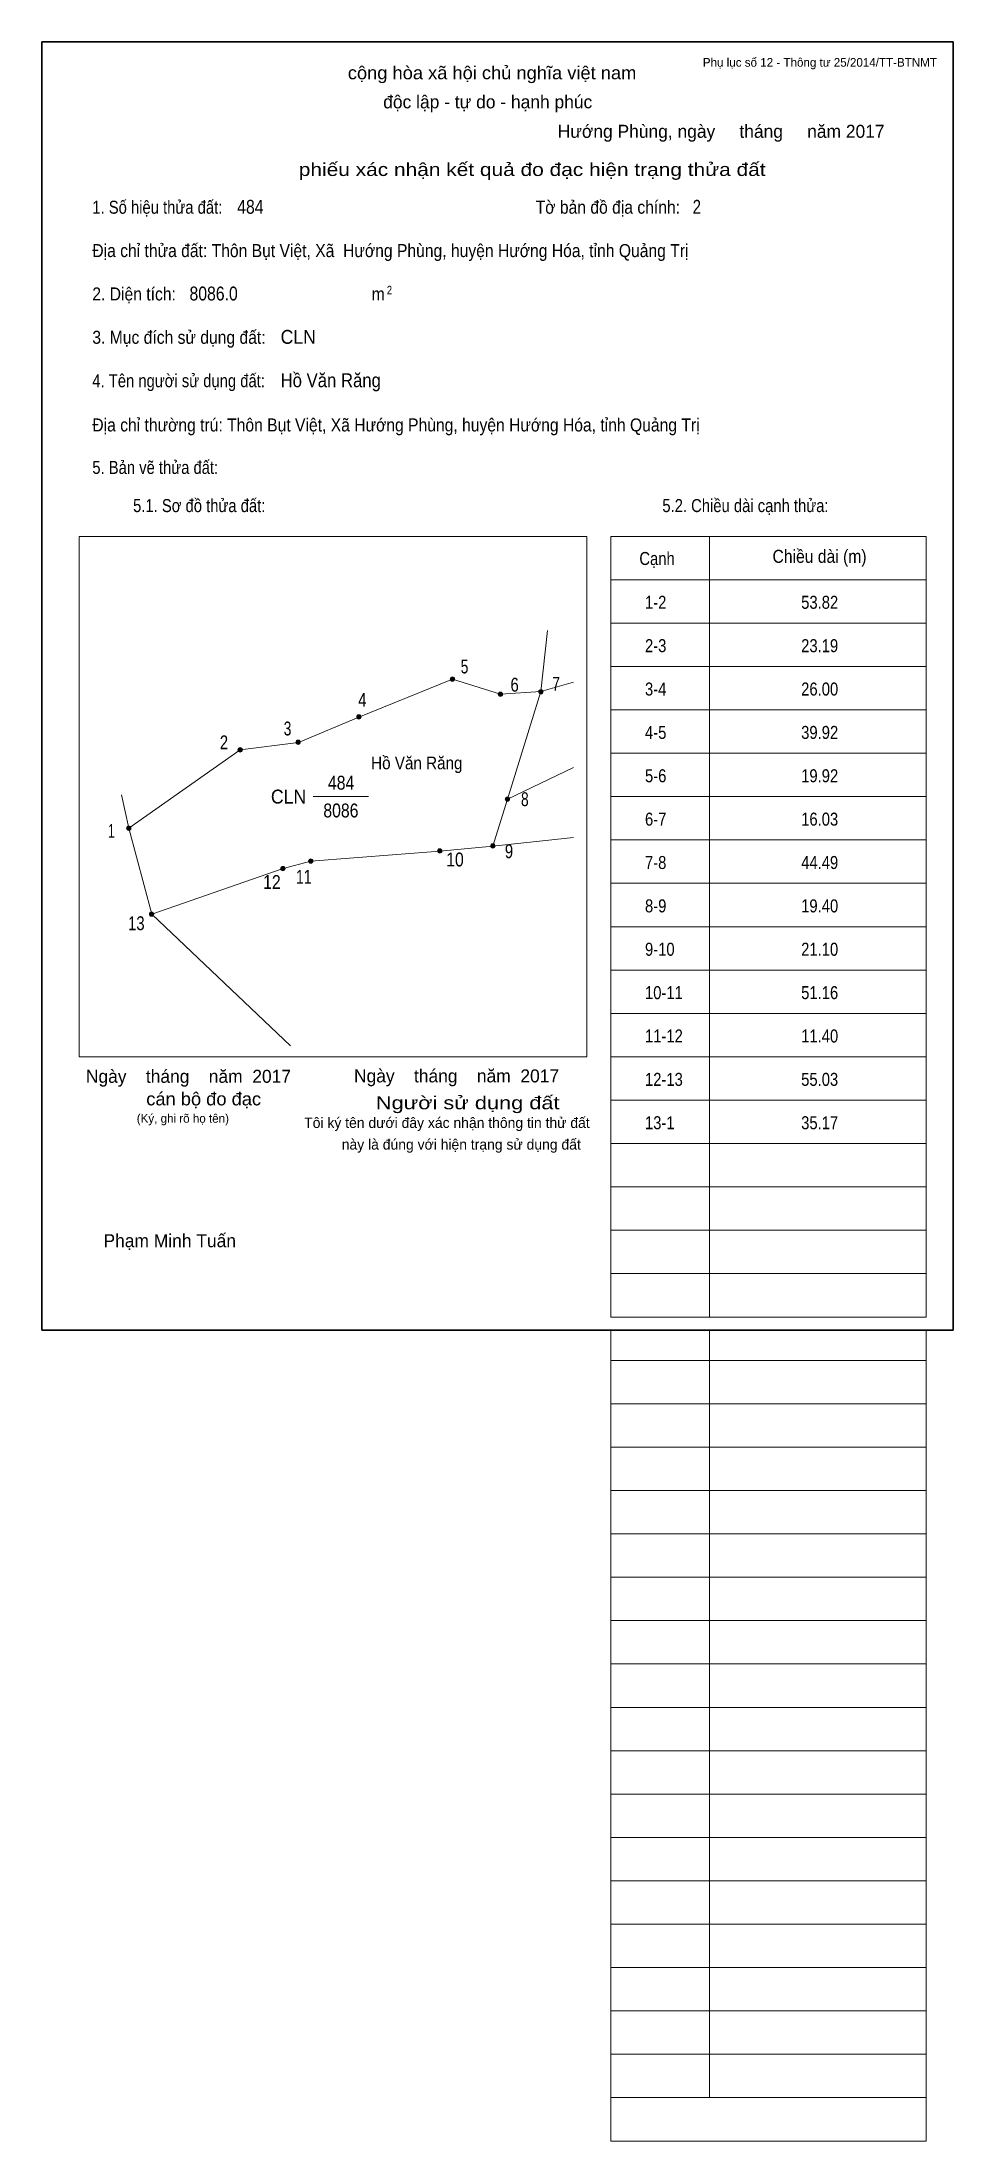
# Model space of a CAD drawing. Header units: centimetres. Extents: x 0 to 21, y -18.7 to 29.7.
import ezdxf
from ezdxf.enums import TextEntityAlignment as Align

# ---------------------------------------------------------------- set-up
doc = ezdxf.new("R2010")
doc.units = ezdxf.units.CM
doc.header["$LTSCALE"] = 0.12
for name, color, linetype in [('2', 7, 'Continuous'), ('30', 7, 'Continuous'), ('34', 7, 'Continuous')]:
    doc.layers.add(name, color=color, linetype=linetype)
for name, color, linetype, lineweight in [('32', 7, 'Continuous', 13), ('33', 7, 'Continuous', 13), ('6', 7, 'Continuous', 13), ('63', 7, 'Continuous', 13)]:
    doc.layers.add(name, color=color, linetype=linetype, lineweight=lineweight)

msp = doc.modelspace()

# ---------------------------------------------------------------- hatches: boundary and pattern name
at = {"layer": '32'}
for points in [[(9.5101, 15.0101, 1), (9.4101, 15.0101, 1)], [(10.6175, 14.6604, 1), (10.5175, 14.6604, 1)], [(11.55, 14.7187, 1), (11.45, 14.7187, 1)], [(7.3537, 14.1359, 1), (7.2537, 14.1359, 1)], [(5.9549, 13.5531, 1), (5.8549, 13.5531, 1)], [(4.6144, 13.3782, 1), (4.5144, 13.3782, 1)], [(10.7789, 12.2429, 1), (10.6789, 12.2429, 1)], [(2.05, 11.5715, 1), (1.95, 11.5715, 1)], [(10.4426, 11.1635, 1), (10.3426, 11.1635, 1)], [(5.6052, 10.639, 1), (5.5052, 10.639, 1)], [(6.2463, 10.8138, 1), (6.1463, 10.8138, 1)], [(9.2187, 11.0469, 1), (9.1187, 11.0469, 1)], [(2.5745, 9.5899, 1), (2.4745, 9.5899, 1)]]:
    msp.add_hatch(color=256, dxfattribs=at).paths.add_polyline_path(points)

# ---------------------------------------------------------------- linework, layer by layer
for centre in [(9.4601, 15.0101), (10.5675, 14.6604), (11.5, 14.7187), (7.3037, 14.1359), (5.9049, 13.5531), (4.5644, 13.3782), (10.7289, 12.2429), (2, 11.5715), (10.3926, 11.1635), (5.5552, 10.639), (6.1963, 10.8138), (9.1687, 11.0469), (2.5245, 9.5899)]:
    msp.add_circle(centre, 0.05, dxfattribs=at)
at = {"layer": '33'}
msp.add_line((6.25, 12.3), (7.53, 12.3), dxfattribs=at)
at = {"layer": '6'}
for p, q in [((11.5, 14.72), (11.65, 16.13)), ((11.5, 14.72), (12.25, 14.94)), ((12.25, 12.97), (10.73, 12.24)), ((2, 11.57), (1.83, 12.34))]:
    msp.add_line(p, q, dxfattribs=at)
for points in [[(11.5, 14.72), (10.57, 14.66), (9.46, 15.01), (7.3, 14.13), (5.91, 13.55), (4.57, 13.38), (2, 11.57)], [(11.5, 14.72), (10.73, 12.24), (10.39, 11.16)], [(2, 11.57), (2.53, 9.59), (5.73, 6.55)], [(2.53, 9.59), (5.56, 10.64), (6.2, 10.81), (9.17, 11.04), (10.39, 11.16), (12.25, 11.36)]]:
    msp.add_lwpolyline(points, dxfattribs=at)
at = {"layer": '63'}
for p, q in [((0.86, 18.3), (12.56, 18.3)), ((0.86, 6.3), (0.86, 18.3)), ((12.56, 6.3), (12.56, 18.3)), ((13.11, 18.3), (20.38, 18.3)), ((13.11, 0.3), (13.11, 18.3)), ((15.39, 0.3), (15.39, 18.3)), ((20.38, 0.3), (20.38, 18.3)), ((13.11, 17.3), (20.38, 17.3)), ((13.11, 16.3), (20.38, 16.3)), ((13.11, 15.3), (20.38, 15.3)), ((13.11, 14.3), (20.38, 14.3)), ((13.11, 13.3), (20.38, 13.3)), ((13.11, 12.3), (20.38, 12.3)), ((13.11, 11.3), (20.38, 11.3)), ((13.11, 10.3), (20.38, 10.3)), ((13.11, 9.3), (20.38, 9.3)), ((13.11, 8.3), (20.38, 8.3)), ((13.11, 7.3), (20.38, 7.3)), ((0.86, 6.3), (12.56, 6.3)), ((13.11, 6.3), (20.38, 6.3)), ((13.11, 5.3), (20.38, 5.3)), ((13.11, 4.3), (20.38, 4.3)), ((13.11, 3.3), (20.38, 3.3)), ((13.11, 2.3), (20.38, 2.3)), ((13.11, 1.3), (20.38, 1.3)), ((13.11, 0.3), (20.38, 0.3)), ((13.11, -18.7), (13.11, 0)), ((15.39, -17.7), (15.39, 0)), ((20.38, -18.7), (20.38, 0)), ((13.11, -0.7), (20.38, -0.7)), ((13.11, -0.7), (20.38, -0.7)), ((13.11, -1.7), (20.38, -1.7)), ((13.11, -2.7), (20.38, -2.7)), ((13.11, -3.7), (20.38, -3.7)), ((13.11, -4.7), (20.38, -4.7)), ((13.11, -5.7), (20.38, -5.7)), ((13.11, -6.7), (20.38, -6.7)), ((13.11, -7.7), (20.38, -7.7)), ((13.11, -8.7), (20.38, -8.7)), ((13.11, -9.7), (20.38, -9.7)), ((13.11, -10.7), (20.38, -10.7)), ((13.11, -11.7), (20.38, -11.7)), ((13.11, -12.7), (20.38, -12.7)), ((13.11, -13.7), (20.38, -13.7)), ((13.11, -14.7), (20.38, -14.7)), ((13.11, -15.7), (20.38, -15.7)), ((13.11, -16.7), (20.38, -16.7)), ((13.11, -17.7), (20.38, -17.7)), ((13.11, -18.7), (20.38, -18.7))]:
    msp.add_line(p, q, dxfattribs=at)
at = {"layer": '63', "lineweight": 35}
msp.add_lwpolyline([(0, 0), (0, 29.7), (21, 29.7), (21, 0)], close=True, dxfattribs=at)

# ---------------------------------------------------------------- texts
at = {"layer": '2', "width": 0.9}
msp.add_text('Hồ Văn Răng', height=0.2914, dxfattribs=at).set_placement((8.64, 12.93), align=Align.CENTER)
at = {"layer": '30', "width": 0.85}
for s, p in [('1-2', (13.9, 16.63)), ('53.82', (17.5, 16.63)), ('2-3', (13.9, 15.63)), ('23.19', (17.5, 15.63)), ('3-4', (13.9, 14.63)), ('26.00', (17.5, 14.63)), ('4-5', (13.9, 13.63)), ('39.92', (17.5, 13.63)), ('5-6', (13.9, 12.63)), ('19.92', (17.5, 12.63)), ('6-7', (13.9, 11.63)), ('16.03', (17.5, 11.63)), ('7-8', (13.9, 10.63)), ('44.49', (17.5, 10.63)), ('8-9', (13.9, 9.63)), ('19.40', (17.5, 9.63)), ('9-10', (13.9, 8.63)), ('21.10', (17.5, 8.63)), ('10-11', (13.9, 7.63)), ('51.16', (17.5, 7.63)), ('11-12', (13.9, 6.63)), ('11.40', (17.5, 6.63)), ('12-13', (13.9, 5.63)), ('55.03', (17.5, 5.63)), ('13-1', (13.9, 4.63)), ('35.17', (17.5, 4.63))]:
    msp.add_text(s, height=0.3, dxfattribs=at).set_placement(p)
at = {"layer": '32'}
for s, width, p in [('5', 0.75, (9.74, 15.14)), ('6', 0.8, (10.895, 14.72)), ('7', 0.75, (11.85, 14.74)), ('4', 0.8, (7.385, 14.37)), ('2', 0.8, (4.195, 13.39)), ('3', 0.75, (5.66, 13.71)), ('8', 0.75, (11.13, 12.08)), ('1', 0.65, (1.6, 11.35)), ('9', 0.8, (10.765, 10.88)), ('10', 0.85, (9.52, 10.69)), ('12', 0.85, (5.3, 10.17)), ('11', 0.75, (6.035, 10.29)), ('13', 0.8, (2.175, 9.22))]:
    msp.add_text(s, height=0.32, dxfattribs=dict(at, width=width)).set_placement(p, align=Align.CENTER)
at = {"layer": '33', "width": 0.85}
for s, p in [('484', (6.895, 12.46)), ('8086', (6.89, 11.82))]:
    msp.add_text(s, height=0.32, dxfattribs=at).set_placement(p, align=Align.CENTER)
at = {"layer": '33', "width": 0.95}
msp.add_text('CLN', height=0.32, dxfattribs=at).set_placement((6.09, 12.14), align=Align.RIGHT)
at = {"layer": '34'}
for s, width, p in [('484', 0.85, (4.5, 25.74)), ('2', 0.8, (15, 25.74)), ('8086.0', 0.85, (3.4, 23.74)), ('CLN', 0.95, (5.5, 22.74)), ('Hồ Văn Răng', 0.9, (5.5, 21.74))]:
    msp.add_text(s, height=0.32, dxfattribs=dict(at, width=width)).set_placement(p)
at = {"layer": '63', "width": 1.05}
msp.add_text('cộng hòa xã hội chủ nghĩa việt nam', height=0.3, dxfattribs=at).set_placement((10.375, 28.84), align=Align.CENTER)
at = {"layer": '63'}
for s, height, p in [('Phụ lục số 12 - Thông tư 25/2014/TT-BTNMT', 0.2, (20.63, 29.13)), ('Ngày    tháng    năm  2017', 0.3, (5.74, 5.7)), ('Ngày    tháng    năm  2017', 0.3, (11.92, 5.71)), ('(Ký, ghi rõ họ tên)', 0.2, (4.31, 4.78))]:
    msp.add_text(s, height=height, dxfattribs=at).set_placement(p, align=Align.RIGHT)
for s, height, p in [('độc lập - tự do - hạnh phúc', 0.3, (10.275, 28.17)), ('Hướng Phùng, ngày     tháng     năm 2017', 0.3, (15.655, 27.49)), ('Tôi ký tên dưới đây xác nhận thông tin thử đất', 0.24, (9.335, 4.66)), ('này là đúng với hiện trạng sử dụng đất', 0.24, (9.665, 4.16)), ('Phạm Minh Tuấn', 0.3, (2.945, 1.91))]:
    msp.add_text(s, height=height, dxfattribs=at).set_placement(p, align=Align.CENTER)
for s, width, p in [('phiếu xác nhận kết quả đo đạc hiện trạng thửa đất', 1.2, (16.68, 26.61)), ('cán bộ đo đạc', 1.05, (5.05, 5.18)), ('Người sử dụng đất', 1.25, (11.93, 5.09))]:
    msp.add_text(s, height=0.3, dxfattribs=dict(at, width=width)).set_placement(p, align=Align.RIGHT)
for s, height, width, p in [('1. Số hiệu thửa đất:', 0.3, 0.85, (1.16, 25.74)), ('Tờ bản đồ địa chính:', 0.3, 0.9, (11.38, 25.74)), ('Địa chỉ thửa đất: Thôn Bụt Việt, Xã  Hướng Phùng, huyện Hướng Hóa, tỉnh Quảng Trị', 0.3, 0.9, (1.16, 24.74)), ('2. Diện tích:', 0.3, 0.9, (1.16, 23.74)), ('m', 0.3, 0.9, (7.6, 23.74)), ('2', 0.2, 0.8, (7.95, 23.88)), ('3. Mục đích sử dụng đất:', 0.3, 0.9, (1.16, 22.74)), ('4. Tên người sử dụng đất:', 0.3, 0.85, (1.16, 21.74)), ('Địa chỉ thường trú: Thôn Bụt Việt, Xã Hướng Phùng, huyện Hướng Hóa, tỉnh Quảng Trị', 0.3, 0.9, (1.16, 20.72)), ('5. Bản vẽ thửa đất:', 0.3, 0.85, (1.16, 19.74)), ('5.1. Sơ đồ thửa đất:', 0.3, 0.85, (2.1, 18.86)), ('5.2. Chiều dài cạnh thửa:', 0.3, 0.85, (14.3, 18.86)), ('Cạnh', 0.3, 0.85, (13.77, 17.64)), ('Chiều dài (m)', 0.3, 0.9, (16.84, 17.69))]:
    msp.add_text(s, height=height, dxfattribs=dict(at, width=width)).set_placement(p)

doc.saveas('drawing.dxf')
